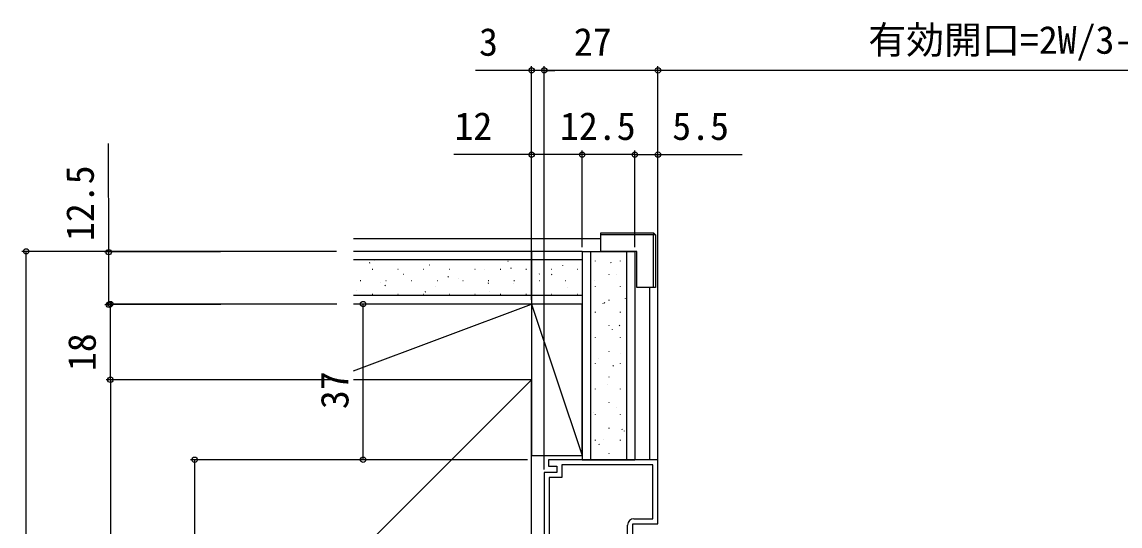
# Model space of a CAD drawing. Units: millimetres, scale not verified. Extents: x -525 to 525, y -808 to 806.
# Drawn here: x -151 to 109.7, y -91.9 to 27.8 of the extents above; entities that cross this region are included whole.
import ezdxf
from ezdxf.enums import TextEntityAlignment as Align

# ---------------------------------------------------------------- set-up
doc = ezdxf.new("R2010")
doc.units = ezdxf.units.MM
doc.header["$LTSCALE"] = 4
for name, color, linetype in [('0-3_YKK_11', 7, 'Continuous'), ('0-5_YKK_13', 4, 'Continuous'), ('0-7_YKK_D', 6, 'Continuous'), ('0-9_YSS_K', 3, 'Continuous')]:
    doc.layers.add(name, color=color, linetype=linetype)
doc.styles.add('ＭＳ ゴシック', font='')
doc.styles.get('ＭＳ ゴシック').set_extended_font_data('MS Gothic')

msp = doc.modelspace()

# ---------------------------------------------------------------- linework, layer by layer
at = {"layer": '0-3_YKK_11'}
for points in [[(-8.4, -108.42), (-6.8, -108.42), (-6.8, -109.67), (-6, -109.67), (-6, -91.37), (0, -91.37), (0, -76.17), (-26, -76.17), (-26, -77.67), (-24, -77.67), (-24, -79.17), (-27, -79.17)], [(-5.7, -90.17), (-1.2, -90.17), (-1.2, -77.37), (-22.8, -77.37), (-22.8, -80.37), (-25.8, -80.37)], [(-27, -79.17), (-27, -177.17), (-1.5, -177.17), (-1.5, -183.67), (-2.5, -184.67), (-2.5, -197.17), (-1.5, -197.17)], [(-25.8, -80.37), (-25.8, -108.47), (-9.6, -108.47), (-9.6, -107.22), (-7.2, -107.22), (-7.2, -91.67)]]:
    msp.add_lwpolyline(points, dxfattribs=at)
msp.add_arc((-5.7, -91.67), 1.5, 90.00001, 179.99999, dxfattribs=at)
at = {"layer": '0-5_YKK_13'}
for p, q in [((-13.6, -22.77), (-13.6, -22.27)), ((-1.1, -22.77), (-13.6, -22.77)), ((-0.6, -22.77), (-1.1, -22.27)), ((-1.1, -35.27), (-1.1, -22.77)), ((-0.6, -22.77), (-1.1, -22.77)), ((-13.6, -23.67), (-72.32, -23.67)), ((-1.1, -35.27), (-5, -35.27)), ((-2, -35.27), (-2, -76.17))]:
    msp.add_line(p, q, dxfattribs=at)
for points in [[(-13.6, -22.27), (-1.1, -22.27), (-1.1, -22.77)], [(-5, -35.27), (-5, -26.67), (-13.6, -26.67), (-13.6, -22.77)], [(-0.6, -22.77), (-0.6, -35.27), (-1.1, -35.27)]]:
    msp.add_lwpolyline(points, dxfattribs=at)
at = {"layer": '0-7_YKK_D'}
for p, q in [((-30, 16.33), (-43.316, 16.33)), ((-30, -38.17), (-30, 17.33)), ((-27, 16.33), (-30, 16.33)), ((-27, -78.47), (-27, 17.33)), ((-27, -78.47), (-27, 17.33)), ((0, 16.33), (-27, 16.33)), ((-27, 16.33), (-24.45, 16.33)), ((0, -76.17), (0, 17.33)), ((0, -75.67), (0, 17.33)), ((217, 16.33), (0, 16.33)), ((-30, -38.17), (-30, -2.67)), ((-18, -22.67), (-18, -2.67)), ((-18, -25.67), (-18, -2.67)), ((-5.5, -3.67), (-18, -3.67)), ((-5.5, -22.67), (-5.5, -2.67)), ((-5.5, -25.67), (-5.5, -2.67)), ((0, -78.17), (0, -2.67)), ((-76.32, -26.67), (-151, -26.67)), ((-150, -192.67), (-150, -26.67)), ((-76.32, -26.673), (-131.401, -26.852)), ((-76.279, -39.174), (-131.36, -39.352)), ((-76.279, -39.17), (-131, -39.17)), ((-130, -57.17), (-130, -39.17)), ((-31, -39.17), (-71, -39.17)), ((-70, -76.17), (-70, -39.17)), ((-76.279, -57.17), (-131, -57.17)), ((-76.279, -57.17), (-131, -57.17)), ((-130, -57.17), (-130, -162.17)), ((-31, -76.17), (-111, -76.17)), ((-110, -76.17), (-110, -197.17)), ((-31, -76.17), (-71, -76.17))]:
    msp.add_line(p, q, dxfattribs=at)
for points in [[(-130.36, -39.349), (-130.401, -26.849), (-130.484, -1.049)], [(-18, -3.67), (-30, -3.67), (-48.436, -3.67)], [(-5.5, -3.67), (0, -3.67), (19.97, -3.67)]]:
    msp.add_lwpolyline(points, dxfattribs=at)
for centre in [(-30, 16.33), (-27, 16.33), (-27, 16.33), (0, 16.33), (0, 16.33), (-30, -3.67), (-18, -3.67), (-18, -3.67), (-5.5, -3.67), (-5.5, -3.67), (0, -3.67), (-150, -26.67), (-130.401, -26.849), (-130.36, -39.349), (-130, -39.17), (-70, -39.17), (-130, -57.17), (-130, -57.17), (-110, -76.17), (-70, -76.17)]:
    msp.add_circle(centre, 0.637, dxfattribs=at)
at = {"layer": '0-9_YSS_K'}
for p, q in [((-18, -26.67), (-72.279, -26.67)), ((-18, -28.67), (-72.279, -28.67)), ((-30, -26.67), (-30, -39.17)), ((-18, -26.67), (-18, -76.17)), ((-18, -26.67), (-5.5, -26.67)), ((-16, -26.67), (-16, -76.17)), ((-7.5, -26.67), (-7.5, -76.17)), ((-5.5, -26.67), (-5.5, -76.17)), ((-68.494, -29.388), (-68.328, -29.278)), ((-67.833, -30.866), (-67.733, -30.866)), ((-67.235, -28.824), (-67.216, -28.817)), ((-61.753, -30.866), (-61.653, -30.866)), ((-55.673, -30.866), (-55.573, -30.866)), ((-54.217, -29.896), (-54.198, -29.889)), ((-49.593, -30.866), (-49.493, -30.866)), ((-43.513, -30.866), (-43.413, -30.866)), ((-41.198, -30.968), (-41.179, -30.961)), ((-37.433, -30.866), (-37.333, -30.866)), ((-35.618, -28.991), (-35.599, -28.985)), ((-34.917, -30.671), (-34.75, -30.56)), ((-31.353, -30.866), (-31.253, -30.866)), ((-25.273, -30.866), (-25.173, -30.866)), ((-22.599, -30.063), (-22.58, -30.057)), ((-19.193, -30.866), (-19.093, -30.866)), ((-14.936, -28.898), (-14.936, -28.998)), ((-11.286, -29.214), (-11.175, -29.381)), ((-8.956, -28.898), (-8.956, -28.998)), ((-70.683, -33.616), (-70.583, -33.616)), ((-64.603, -33.616), (-64.503, -33.616)), ((-60.457, -32.106), (-60.438, -32.099)), ((-58.523, -33.616), (-58.423, -33.616)), ((-52.443, -33.616), (-52.343, -33.616)), ((-49.901, -32.753), (-49.734, -32.642)), ((-47.438, -33.177), (-47.42, -33.171)), ((-46.363, -33.616), (-46.263, -33.616)), ((-40.283, -33.616), (-40.183, -33.616)), ((-34.203, -33.616), (-34.103, -33.616)), ((-28.18, -32.039), (-28.161, -32.033)), ((-28.123, -33.616), (-28.023, -33.616)), ((-25.312, -32.149), (-25.145, -32.038)), ((-22.043, -33.616), (-21.943, -33.616)), ((-15.006, -33.518), (-15, -33.537)), ((-11.706, -32.128), (-11.706, -32.228)), ((-9.782, -32.226), (-9.775, -32.245)), ((-71.523, -36.024), (-71.505, -36.018)), ((-65.943, -34.048), (-65.924, -34.042)), ((-64.885, -34.835), (-64.718, -34.724)), ((-55.279, -36.313), (-55.113, -36.202)), ((-52.925, -35.12), (-52.906, -35.113)), ((-40.295, -34.231), (-40.129, -34.12)), ((-39.906, -36.192), (-39.887, -36.185)), ((-34.42, -34.249), (-34.401, -34.243)), ((-21.401, -35.321), (-21.383, -35.314)), ((-14.936, -34.978), (-14.936, -35.078)), ((-8.956, -34.978), (-8.956, -35.078)), ((-18, -37.17), (-72.279, -37.17)), ((-67.833, -36.846), (-67.733, -36.846)), ((-61.753, -36.846), (-61.653, -36.846)), ((-58.505, -37.096), (-58.486, -37.09)), ((-55.673, -36.846), (-55.573, -36.846)), ((-49.593, -36.846), (-49.493, -36.846)), ((-43.513, -36.846), (-43.413, -36.846)), ((-37.433, -36.846), (-37.333, -36.846)), ((-31.353, -36.846), (-31.253, -36.846)), ((-25.273, -36.846), (-25.173, -36.846)), ((-19.193, -36.846), (-19.093, -36.846)), ((-13.064, -39.004), (-13.057, -39.023)), ((-12.764, -38.819), (-12.653, -38.986)), ((-11.706, -38.208), (-11.706, -38.308)), ((-7.806, -37.807), (-7.799, -37.826)), ((-18, -39.17), (-72.279, -39.17)), ((-72.279, -55.025), (-30, -39.17)), ((-18, -39.17), (-72.279, -39.17)), ((-30, -39.17), (-30, -57.17)), ((-30, -39.17), (-18, -75.17)), ((-14.936, -41.058), (-14.936, -41.158)), ((-8.956, -41.058), (-8.956, -41.158)), ((-11.706, -44.288), (-11.706, -44.388)), ((-9.204, -44.198), (-9.093, -44.365)), ((-10.854, -45.245), (-10.847, -45.264)), ((-14.936, -47.138), (-14.936, -47.238)), ((-8.956, -47.138), (-8.956, -47.238)), ((-14.135, -52.023), (-14.129, -52.042)), ((-11.706, -50.368), (-11.706, -50.468)), ((-8.878, -50.825), (-8.871, -50.844)), ((-14.936, -53.218), (-14.936, -53.318)), ((-10.682, -53.803), (-10.571, -53.97)), ((-8.956, -53.218), (-8.956, -53.318)), ((-30, -57.17), (-72.279, -57.17)), ((-72.279, -99.45), (-30, -57.17)), ((-30, -162.17), (-30, -57.17)), ((-11.706, -56.448), (-11.706, -56.548)), ((-14.936, -59.298), (-14.936, -59.398)), ((-11.926, -58.263), (-11.919, -58.282)), ((-8.956, -59.298), (-8.956, -59.398)), ((-11.706, -62.528), (-11.706, -62.628)), ((-15.207, -65.041), (-15.201, -65.06)), ((-9.95, -63.844), (-9.943, -63.863)), ((-14.936, -65.378), (-14.936, -65.478)), ((-8.956, -65.378), (-8.956, -65.478)), ((-11.706, -68.608), (-11.706, -68.708)), ((-8.6, -68.787), (-8.489, -68.954)), ((-8.007, -69.33), (-8, -69.349)), ((-14.936, -71.458), (-14.936, -71.558)), ((-14.046, -72.397), (-13.936, -72.563)), ((-12.997, -71.282), (-12.991, -71.301)), ((-8.956, -71.458), (-8.956, -71.558)), ((-11.706, -74.688), (-11.706, -74.788)), ((-18, -76.17), (-5.5, -76.17))]:
    msp.add_line(p, q, dxfattribs=at)
msp.add_lwpolyline([(-18, -39.17), (-30, -39.17), (-30, -75.17), (-18, -75.17)], close=True, dxfattribs=at)

# ---------------------------------------------------------------- texts
at = {"layer": '0-7_YKK_D', "style": 'ＭＳ ゴシック'}
for s, p in [('3', (-42.481, 17.83)), ('27', (-19.969, 17.83)), ('有効開口=2W/3-51.5', (49.923, 18.306)), ('12', (-48.317, -2.17)), ('12.5', (-23.256, -2.17)), ('5.5', (3.385, -2.17))]:
    msp.add_text(s, height=6.598, dxfattribs=at).set_placement(p, align=Align.BOTTOM_LEFT)
for s, rotation, p in [('12.5', 90.186, (-131.909, -24.184)), ('18', 90, (-131.5, -55.099)), ('37', 90, (-71.5, -64.139))]:
    msp.add_text(s, height=6.598, rotation=rotation, dxfattribs=at).set_placement(p, align=Align.BOTTOM_LEFT)

doc.saveas('drawing.dxf')
